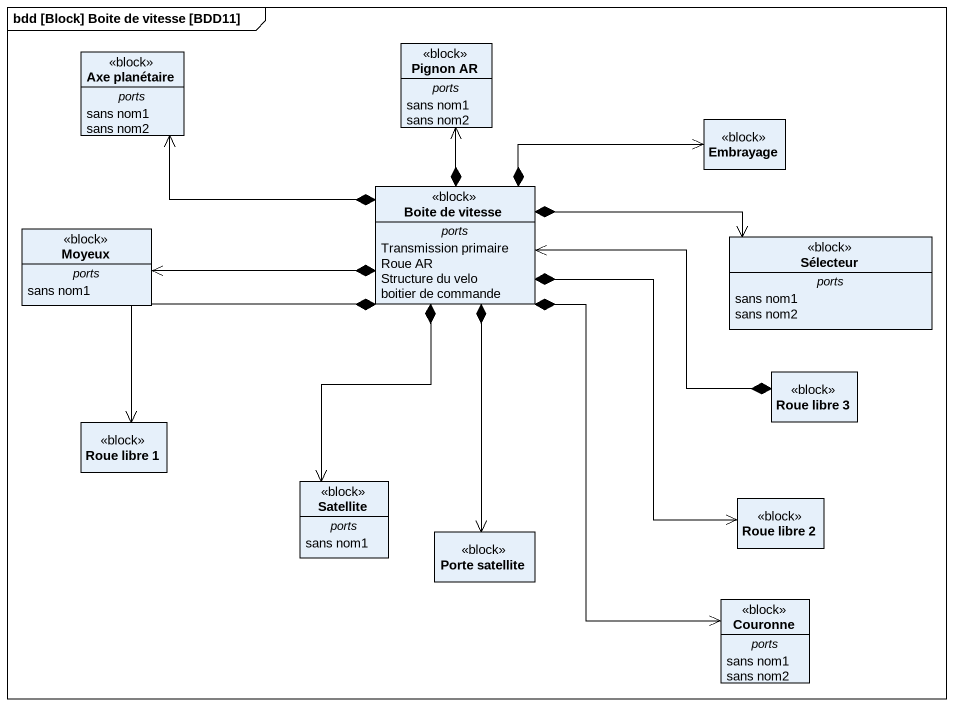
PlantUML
@startuml
mainframe bdd [Block] Boite de vitesse [BDD11]
hide circle
hide empty members
class "Axe planétaire" as Axe_planétaire <<block>> {
  -- ports --
  sans nom1
  sans nom2
}
class "Pignon AR" as Pignon_AR <<block>> {
  -- ports --
  sans nom1
  sans nom2
}
class Embrayage <<block>>
class Moyeux <<block>> {
  -- ports --
  sans nom1
}
class "Boite de vitesse" as Boite_de_vitesse <<block>> {
  -- ports --
  Transmission primaire
  Roue AR
  Structure du velo
  boitier de commande
}
class Sélecteur <<block>> {
  -- ports --
  sans nom1
  sans nom2
}
class "Roue libre 3" as Roue_libre_3 <<block>>
class "Roue libre 1" as Roue_libre_1 <<block>>
class Satellite <<block>> {
  -- ports --
  sans nom1
}
class "Roue libre 2" as Roue_libre_2 <<block>>
class "Porte satellite" as Porte_satellite <<block>>
class Couronne <<block>> {
  -- ports --
  sans nom1
  sans nom2
}
Boite_de_vitesse *-left-> Axe_planétaire
Boite_de_vitesse *-up-> Pignon_AR
Boite_de_vitesse *-right-> Embrayage
Boite_de_vitesse *-left-> Moyeux
Boite_de_vitesse *-right-> Sélecteur
Boite_de_vitesse *--> Roue_libre_1
Boite_de_vitesse *--> Satellite
Boite_de_vitesse *--> Roue_libre_2
Boite_de_vitesse *--> Porte_satellite
Boite_de_vitesse *--> Couronne
Roue_libre_3 *-left-> Boite_de_vitesse
@enduml
